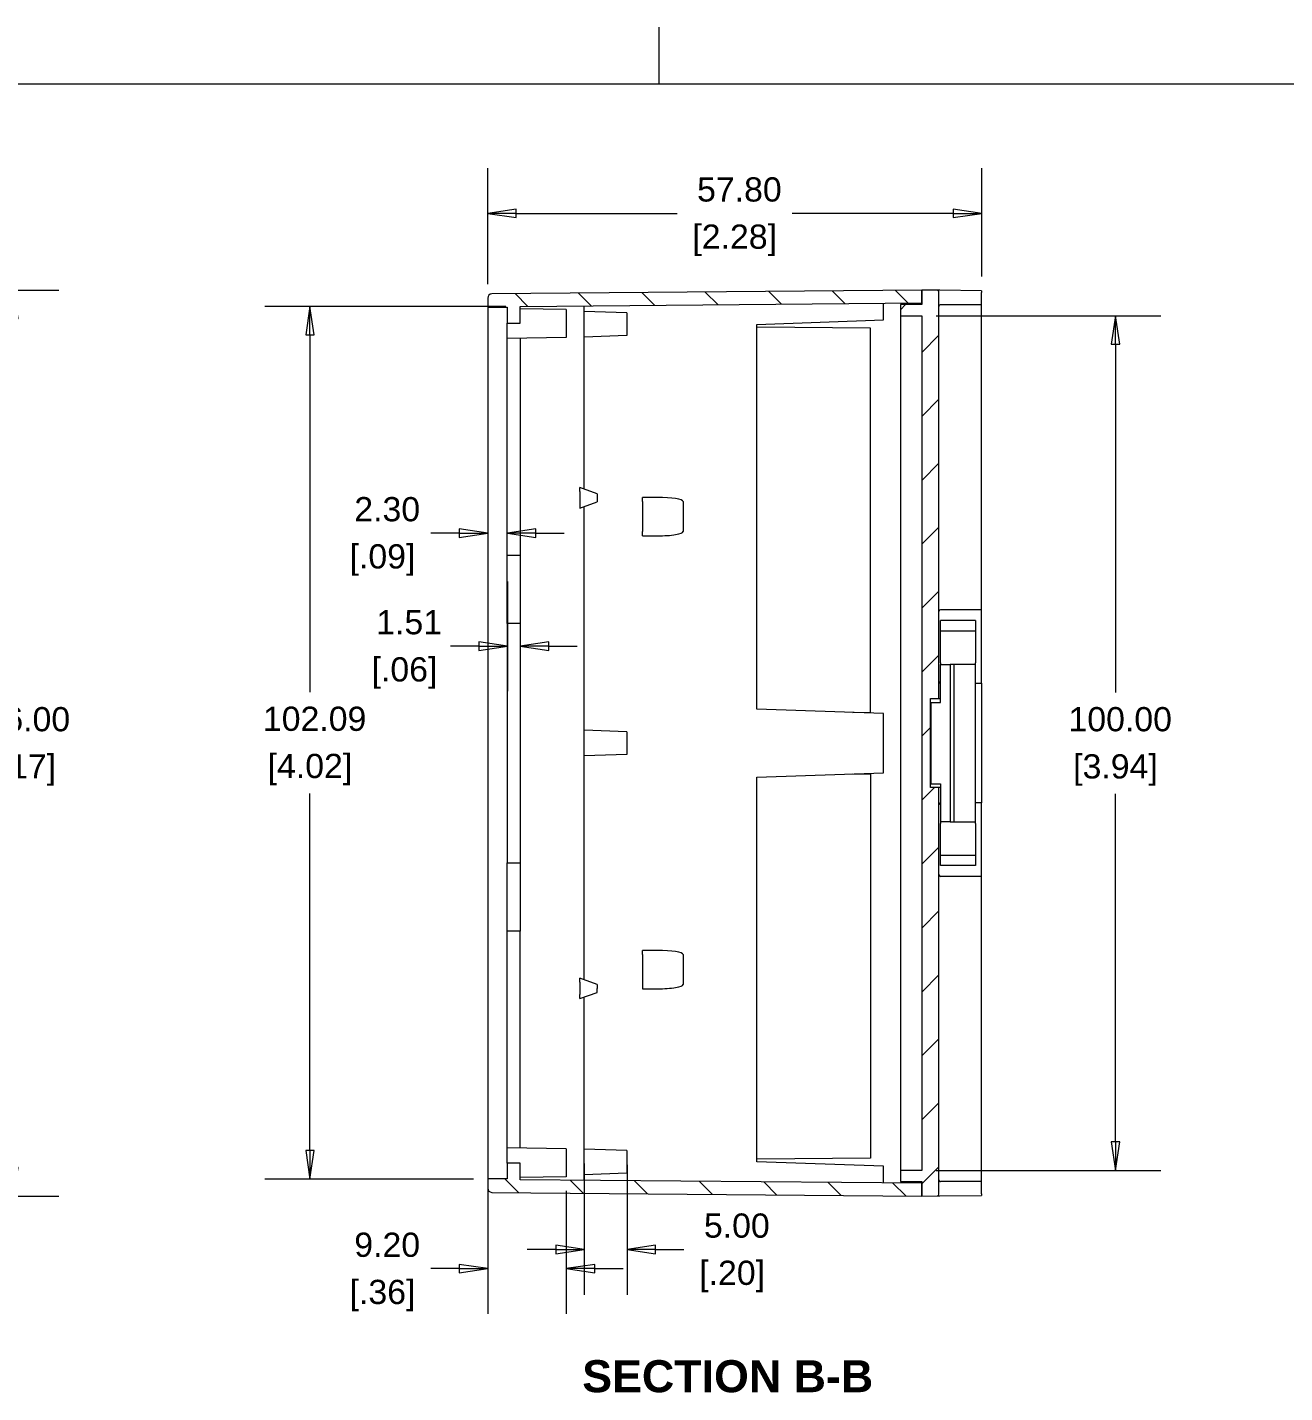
# Model space of a CAD drawing. Header units: millimetres. Extents: x 6 to 460, y 6 to 354.
# Drawn here: x 158.9 to 306, y 194.2 to 354 of the extents above; entities that cross this region are included whole.
import ezdxf

# ---------------------------------------------------------------- set-up
doc = ezdxf.new("R2010")
doc.units = ezdxf.units.MM
doc.header["$LTSCALE"] = 1.666667
doc.layers.get('0').update_dxf_attribs({"lineweight": 25})
for name, color, linetype, lineweight in [('Dimension (ANSI)', 7, 'Continuous', 9), ('Hatch (ANSI)', 7, 'Continuous', 9), ('Sketch Geometry (ANSI)', 7, 'Continuous', 9), ('Symbol (ANSI)', 7, 'Continuous', 9), ('Visible (ANSI)', 7, 'Continuous', 9)]:
    doc.layers.add(name, color=color, linetype=linetype, lineweight=lineweight)
doc.styles.add('Label Text (ANSI)', font='arialbd.ttf')
doc.styles.add('Note Text (ANSI)', font='arial.ttf')
doc.dimstyles.new('Default - mm_inch (ANSI)', dxfattribs={"dimscale": 1.666667, "dimtxt": 1.7, "dimasz": 2, "dimexe": 3.175, "dimexo": 1, "dimgap": 0.8, "dimtad": 0, "dimtih": 1, "dimtoh": 1, "dimrnd": 1e-08, "dimzin": 4, "dimdsep": 46, "dimtxsty": 'Note Text (ANSI)', "dimblk": 'Filled-1', "dimcen": 0.09, "dimdle": 10, "dimclrd": 256, "dimclre": 256, "dimclrt": 256, "dimadec": 1, "dimazin": 0, "dimtfac": 1.176471, "dimtofl": 0, "dimtmove": 0, "dimatfit": 3, "dimfxl": 1, "dimtolj": 1, "dimtzin": 0, "dimlwd": -1, "dimlwe": -1, "dimarcsym": 0})
pattern_1 = [(135.0002, (0, 0), (-3.74176, -3.74179), [])]

# ---------------------------------------------------------------- blocks, each defined once
blk = doc.blocks.new('Borders Hammond Border')
at = {"layer": 'Sketch Geometry (ANSI)'}
for p, q in [((139.7, 208.4), (139.7, 212.4)), ((271.9, 208.4), (7.5, 208.4))]:
    blk.add_line(p, q, dxfattribs=at)
blk = doc.blocks.new('Filled-1')
at = {"color": 0}
for p, q in [((0, 0), (-1, 0.15)), ((-1, 0.15), (-1, -0.15)), ((-1, 0), (0, 0)), ((-1, -0.15), (0, 0))]:
    blk.add_line(p, q, dxfattribs=at)
at = {"color": 0, "flags": 128}
blk.add_lwpolyline([(-1, -0.15), (0, 0), (-1, 0.15), (-1, -0.15)], dxfattribs=at)
at = {"color": 0}
blk.add_solid([(-1, -0.15), (0, 0), (-1, 0.15), (-1, -0.15)], dxfattribs=at)
blk = doc.blocks.new('*D34')
at = {"layer": 'Defpoints', "color": 0, "transparency": 16777216}
for p in [(270.58, 332.23), (270.58, 323.18), (212.78, 322.29)]:
    blk.add_point(p, dxfattribs=at)
at = {"layer": 'Dimension (ANSI)', "transparency": 16777216}
for p, q in [((212.78, 323.96), (212.78, 337.52)), ((270.58, 324.85), (270.58, 337.52)), ((216.11, 332.23), (234.93, 332.23)), ((267.24, 332.23), (248.42, 332.23))]:
    blk.add_line(p, q, dxfattribs=at)
at = {"layer": 'Dimension (ANSI)', "transparency": 16777216, "xscale": 3.333333333333333, "yscale": 3.333333333333333, "zscale": 3.333333333333333, "rotation": 180}
blk.add_blockref('Filled-1', (212.78, 332.23), dxfattribs=at)
at = {"layer": 'Dimension (ANSI)', "transparency": 16777216, "xscale": 3.333333333333333, "yscale": 3.333333333333333, "zscale": 3.333333333333333}
blk.add_blockref('Filled-1', (270.58, 332.23), dxfattribs=at)
at = {"layer": 'Dimension (ANSI)', "transparency": 16777216, "char_height": 2.833, "attachment_point": 5, "style": 'Note Text (ANSI)'}
for s, insert in [('\\A1; 57.80', (241.68, 335.01)), ('\\A1;[2.28]', (241.68, 329.08))]:
    blk.add_mtext(s, dxfattribs=dict(at, insert=insert))
blk = doc.blocks.new('*D35')
at = {"layer": 'Defpoints', "color": 0, "transparency": 16777216}
for p in [(131.23, 323.25), (131.23, 217.25), (157.32, 217.25)]:
    blk.add_point(p, dxfattribs=at)
at = {"layer": 'Dimension (ANSI)', "transparency": 16777216}
for p, q in [((132.89, 323.25), (162.61, 323.25)), ((157.32, 319.92), (157.32, 276.18)), ((157.32, 220.58), (157.32, 264.32)), ((132.89, 217.25), (162.61, 217.25))]:
    blk.add_line(p, q, dxfattribs=at)
at = {"layer": 'Dimension (ANSI)', "transparency": 16777216, "xscale": 3.333333333333333, "yscale": 3.333333333333333, "zscale": 3.333333333333333}
for p, rotation in [((157.32, 323.25), 90), ((157.32, 217.25), 270)]:
    blk.add_blockref('Filled-1', p, dxfattribs=dict(at, rotation=rotation))
at = {"layer": 'Dimension (ANSI)', "transparency": 16777216, "attachment_point": 5, "style": 'Note Text (ANSI)'}
for s, insert, char_height in [('\\A1; 106.00', (157.32, 273.03), 2.8333), ('\\A1;[4.17]', (157.32, 267.1), 2.833)]:
    blk.add_mtext(s, dxfattribs=dict(at, insert=insert, char_height=char_height))
blk = doc.blocks.new('*D37')
at = {"layer": 'Defpoints', "color": 0, "transparency": 16777216}
for p in [(215.08, 290.81), (216.58, 285.7), (215.08, 281.6)]:
    blk.add_point(p, dxfattribs=at)
at = {"layer": 'Dimension (ANSI)', "transparency": 16777216}
for p, q in [((215.08, 289.14), (215.08, 276.31)), ((216.58, 284.03), (216.58, 276.31)), ((211.74, 281.6), (208.41, 281.6)), ((219.92, 281.6), (223.25, 281.6))]:
    blk.add_line(p, q, dxfattribs=at)
at = {"layer": 'Dimension (ANSI)', "transparency": 16777216, "xscale": 3.333333333333333, "yscale": 3.333333333333333, "zscale": 3.333333333333333}
blk.add_blockref('Filled-1', (215.08, 281.6), dxfattribs=at)
at = {"layer": 'Dimension (ANSI)', "transparency": 16777216, "xscale": 3.333333333333333, "yscale": 3.333333333333333, "zscale": 3.333333333333333, "rotation": 180}
blk.add_blockref('Filled-1', (216.58, 281.6), dxfattribs=at)
at = {"layer": 'Dimension (ANSI)', "transparency": 16777216, "char_height": 2.833, "attachment_point": 5, "style": 'Note Text (ANSI)'}
for s, insert in [('\\A1; 1.51', (203.04, 284.38)), ('\\A1;[.06]', (203.04, 278.45))]:
    blk.add_mtext(s, dxfattribs=dict(at, insert=insert))
blk = doc.blocks.new('*D38')
at = {"layer": 'Defpoints', "color": 0, "transparency": 16777216}
for p in [(212.78, 321.25), (215.08, 317.62), (212.78, 294.82)]:
    blk.add_point(p, dxfattribs=at)
at = {"layer": 'Dimension (ANSI)', "transparency": 16777216}
for p, q in [((209.44, 294.82), (206.11, 294.82)), ((218.41, 294.82), (221.74, 294.82))]:
    blk.add_line(p, q, dxfattribs=at)
at = {"layer": 'Dimension (ANSI)', "transparency": 16777216, "xscale": 3.333333333333333, "yscale": 3.333333333333333, "zscale": 3.333333333333333}
blk.add_blockref('Filled-1', (212.78, 294.82), dxfattribs=at)
at = {"layer": 'Dimension (ANSI)', "transparency": 16777216, "xscale": 3.333333333333333, "yscale": 3.333333333333333, "zscale": 3.333333333333333, "rotation": 180}
blk.add_blockref('Filled-1', (215.08, 294.82), dxfattribs=at)
at = {"layer": 'Dimension (ANSI)', "transparency": 16777216, "char_height": 2.833, "attachment_point": 5, "style": 'Note Text (ANSI)'}
for s, insert in [('\\A1; 2.30', (200.47, 297.6)), ('\\A1;[.09]', (200.47, 291.67))]:
    blk.add_mtext(s, dxfattribs=dict(at, insert=insert))
blk = doc.blocks.new('*D39')
at = {"layer": 'Defpoints', "color": 0, "transparency": 16777216}
for p in [(224.08, 222.75), (229.08, 222.58), (229.08, 211)]:
    blk.add_point(p, dxfattribs=at)
at = {"layer": 'Dimension (ANSI)', "transparency": 16777216}
for p, q in [((224.08, 221.08), (224.08, 205.71)), ((229.08, 220.91), (229.08, 205.71)), ((220.74, 211), (217.41, 211)), ((232.41, 211), (235.74, 211))]:
    blk.add_line(p, q, dxfattribs=at)
at = {"layer": 'Dimension (ANSI)', "transparency": 16777216, "xscale": 3.333333333333333, "yscale": 3.333333333333333, "zscale": 3.333333333333333}
blk.add_blockref('Filled-1', (224.08, 211), dxfattribs=at)
at = {"layer": 'Dimension (ANSI)', "transparency": 16777216, "xscale": 3.333333333333333, "yscale": 3.333333333333333, "zscale": 3.333333333333333, "rotation": 180}
blk.add_blockref('Filled-1', (229.08, 211), dxfattribs=at)
at = {"layer": 'Dimension (ANSI)', "transparency": 16777216, "char_height": 2.833, "attachment_point": 5, "style": 'Note Text (ANSI)'}
for s, insert in [('\\A1; 5.00', (241.38, 213.78)), ('\\A1;[.20]', (241.38, 207.85))]:
    blk.add_mtext(s, dxfattribs=dict(at, insert=insert))
blk = doc.blocks.new('*D40')
at = {"layer": 'Defpoints', "color": 0, "transparency": 16777216}
for p in [(212.78, 322.31), (221.98, 219.52), (221.98, 208.76)]:
    blk.add_point(p, dxfattribs=at)
at = {"layer": 'Dimension (ANSI)', "transparency": 16777216}
for p, q in [((212.78, 320.65), (212.78, 203.47)), ((221.98, 217.85), (221.98, 203.47)), ((209.44, 208.76), (206.11, 208.76)), ((225.31, 208.76), (228.64, 208.76))]:
    blk.add_line(p, q, dxfattribs=at)
at = {"layer": 'Dimension (ANSI)', "transparency": 16777216, "xscale": 3.333333333333333, "yscale": 3.333333333333333, "zscale": 3.333333333333333}
blk.add_blockref('Filled-1', (212.78, 208.76), dxfattribs=at)
at = {"layer": 'Dimension (ANSI)', "transparency": 16777216, "xscale": 3.333333333333333, "yscale": 3.333333333333333, "zscale": 3.333333333333333, "rotation": 180}
blk.add_blockref('Filled-1', (221.98, 208.76), dxfattribs=at)
at = {"layer": 'Dimension (ANSI)', "transparency": 16777216, "char_height": 2.833, "attachment_point": 5, "style": 'Note Text (ANSI)'}
for s, insert in [('\\A1; 9.20', (200.47, 211.54)), ('\\A1;[.36]', (200.47, 205.61))]:
    blk.add_mtext(s, dxfattribs=dict(at, insert=insert))
blk = doc.blocks.new('*D41')
at = {"layer": 'Defpoints', "color": 0, "transparency": 16777216}
for p in [(263.58, 320.25), (263.58, 220.25), (286.24, 220.25)]:
    blk.add_point(p, dxfattribs=at)
at = {"layer": 'Dimension (ANSI)', "transparency": 16777216}
for p, q in [((265.24, 320.25), (291.54, 320.25)), ((286.24, 316.92), (286.24, 276.18)), ((286.24, 223.58), (286.24, 264.32)), ((265.24, 220.25), (291.54, 220.25))]:
    blk.add_line(p, q, dxfattribs=at)
at = {"layer": 'Dimension (ANSI)', "transparency": 16777216, "xscale": 3.333333333333333, "yscale": 3.333333333333333, "zscale": 3.333333333333333}
for p, rotation in [((286.24, 320.25), 90), ((286.24, 220.25), 270)]:
    blk.add_blockref('Filled-1', p, dxfattribs=dict(at, rotation=rotation))
at = {"layer": 'Dimension (ANSI)', "transparency": 16777216, "attachment_point": 5, "style": 'Note Text (ANSI)'}
for s, insert, char_height in [('\\A1; 100.00', (286.24, 273.03), 2.8333), ('\\A1;[3.94]', (286.24, 267.1), 2.833)]:
    blk.add_mtext(s, dxfattribs=dict(at, insert=insert, char_height=char_height))
blk = doc.blocks.new('*D42')
at = {"layer": 'Defpoints', "color": 0, "transparency": 16777216}
for p in [(216.58, 321.34), (191.98, 219.25), (212.78, 219.25)]:
    blk.add_point(p, dxfattribs=at)
at = {"layer": 'Dimension (ANSI)', "transparency": 16777216}
for p, q in [((214.92, 321.34), (186.69, 321.34)), ((191.98, 318.01), (191.98, 276.23)), ((191.98, 222.58), (191.98, 264.37)), ((211.11, 219.25), (186.69, 219.25))]:
    blk.add_line(p, q, dxfattribs=at)
at = {"layer": 'Dimension (ANSI)', "transparency": 16777216, "xscale": 3.333333333333333, "yscale": 3.333333333333333, "zscale": 3.333333333333333}
for p, rotation in [((191.98, 321.34), 90), ((191.98, 219.25), 270)]:
    blk.add_blockref('Filled-1', p, dxfattribs=dict(at, rotation=rotation))
at = {"layer": 'Dimension (ANSI)', "transparency": 16777216, "attachment_point": 5, "style": 'Note Text (ANSI)'}
for s, insert, char_height in [('\\A1; 102.09', (191.98, 273.08), 2.8333), ('\\A1;[4.02]', (191.98, 267.15), 2.833)]:
    blk.add_mtext(s, dxfattribs=dict(at, insert=insert, char_height=char_height))

msp = doc.modelspace()

# ---------------------------------------------------------------- hatches: boundary and pattern name
at = {"layer": 'Hatch (ANSI)'}
h = msp.add_hatch(dxfattribs=at)
h.set_pattern_fill('ANSI31', color=256, scale=42.333333, angle=90.00021, style=0)
h.set_pattern_definition(pattern_1)
edge = h.paths.add_edge_path()
edge.add_line((263.576, 321.751), (263.576, 323.251))
edge.add_line((263.576, 323.251), (213.271, 322.812))
edge.add_ellipse((213.276, 322.312), major_axis=(-0.5, -0.004), ratio=1, start_angle=270, end_angle=359.49998)
edge.add_line((212.776, 322.312), (212.776, 321.251))
edge.add_line((212.776, 321.251), (215.076, 321.251))
edge.add_line((215.076, 321.251), (215.076, 319.401))
edge.add_line((215.076, 319.401), (216.583, 319.401))
edge.add_line((216.583, 319.401), (216.583, 321.341))
edge.add_line((216.583, 321.341), (263.576, 321.751))
h = msp.add_hatch(dxfattribs=at)
h.set_pattern_fill('ANSI31', color=256, scale=42.333333, style=0)
h.set_pattern_definition([(45, (0, 0), (-3.741773, 3.741773), [])])
edge = h.paths.add_edge_path()
edge.add_line((261.076, 321.551), (261.076, 320.251))
edge.add_line((261.076, 320.251), (263.576, 320.251))
edge.add_line((263.576, 320.251), (263.576, 220.251))
edge.add_line((263.576, 220.251), (261.076, 220.251))
edge.add_line((261.076, 220.251), (261.076, 218.951))
edge.add_line((261.076, 218.951), (263.576, 218.951))
edge.add_line((263.576, 218.951), (263.576, 218.751))
edge.add_line((263.576, 218.751), (263.576, 217.251))
edge.add_line((263.576, 217.251), (265.377, 217.269))
edge.add_ellipse((265.376, 217.469), major_axis=(0.2, 0.002), ratio=1, start_angle=270, end_angle=359.44)
edge.add_line((265.576, 217.469), (265.576, 265.051))
edge.add_line((265.576, 265.051), (264.576, 265.051))
edge.add_line((264.576, 265.051), (264.576, 275.451))
edge.add_line((264.576, 275.451), (265.576, 275.451))
edge.add_line((265.576, 275.451), (265.576, 323.033))
edge.add_ellipse((265.376, 323.033), major_axis=(0, 0.2), ratio=1, start_angle=270, end_angle=359.44)
edge.add_line((265.377, 323.233), (263.576, 323.251))
edge.add_line((263.576, 323.251), (263.576, 321.751))
edge.add_line((263.576, 321.751), (263.576, 321.551))
edge.add_line((263.576, 321.551), (261.076, 321.551))
h = msp.add_hatch(dxfattribs=at)
h.set_pattern_fill('ANSI31', color=256, scale=42.333333, angle=90.00021, style=0)
h.set_pattern_definition(pattern_1)
edge = h.paths.add_edge_path()
edge.add_line((213.271, 217.69), (263.576, 217.251))
edge.add_line((263.576, 217.251), (263.576, 218.751))
edge.add_line((263.576, 218.751), (216.583, 219.161))
edge.add_line((216.583, 219.161), (216.583, 221.101))
edge.add_line((216.583, 221.101), (215.076, 221.101))
edge.add_line((215.076, 221.101), (215.076, 219.251))
edge.add_line((215.076, 219.251), (212.776, 219.251))
edge.add_line((212.776, 219.251), (212.776, 218.19))
edge.add_ellipse((213.276, 218.19), major_axis=(0, -0.5), ratio=1, start_angle=270, end_angle=359.49998)

# ---------------------------------------------------------------- linework, layer by layer
at = {"layer": 'Visible (ANSI)'}
for p, q in [((263.576, 323.251), (213.271, 322.812)), ((265.377, 323.233), (263.576, 323.251)), ((263.576, 323.251), (263.576, 321.551)), ((263.576, 321.751), (263.576, 323.251)), ((265.67, 323.231), (265.377, 323.233)), ((265.576, 275.451), (265.576, 323.033)), ((270.576, 323.183), (265.67, 323.231)), ((270.576, 323.183), (270.576, 322.983)), ((270.576, 321.551), (270.576, 322.983)), ((212.776, 322.312), (212.776, 321.251)), ((212.776, 321.251), (215.076, 321.251)), ((212.776, 321.251), (212.776, 219.251)), ((215.076, 321.251), (215.076, 319.401)), ((216.583, 321.341), (263.576, 321.751)), ((216.583, 319.401), (216.583, 321.341)), ((224.076, 299.969), (224.076, 321.406)), ((259.076, 319.758), (259.076, 321.712)), ((261.076, 321.551), (261.076, 320.251)), ((263.576, 321.551), (261.076, 321.551)), ((265.776, 321.551), (270.576, 321.551)), ((270.576, 321.351), (270.576, 321.551)), ((270.576, 285.851), (270.576, 321.351)), ((221.976, 320.981), (216.583, 321.075)), ((221.976, 320.981), (221.976, 317.721)), ((229.076, 320.576), (224.076, 320.751)), ((229.076, 320.576), (229.076, 317.926)), ((244.276, 319.241), (259.076, 319.758)), ((261.076, 320.251), (263.576, 320.251)), ((261.076, 320.251), (261.076, 220.251)), ((263.576, 320.251), (263.576, 220.251)), ((215.076, 319.401), (216.583, 319.401)), ((215.076, 317.601), (215.076, 319.401)), ((229.076, 317.926), (224.076, 317.751)), ((244.276, 274.241), (244.276, 319.241)), ((257.576, 318.807), (244.276, 318.923)), ((257.576, 273.867), (257.576, 318.807)), ((221.976, 317.721), (215.076, 317.601)), ((215.076, 292.251), (215.076, 317.601)), ((216.583, 317.627), (216.583, 292.251)), ((225.576, 299.423), (223.576, 300.151)), ((223.576, 299.681), (223.576, 300.151)), ((223.576, 299.681), (223.576, 298.221)), ((225.576, 299.423), (225.576, 298.953)), ((225.576, 298.949), (225.576, 298.953)), ((225.576, 298.949), (225.576, 298.479)), ((232.62, 299.001), (230.876, 299.001)), ((230.876, 298.501), (230.876, 299.001)), ((223.576, 297.751), (225.576, 298.479)), ((223.576, 298.221), (223.576, 297.751)), ((224.076, 242.569), (224.076, 297.933)), ((230.876, 298.501), (230.876, 295.001)), ((235.649, 298.501), (235.649, 295.001)), ((230.876, 294.501), (230.876, 295.001)), ((230.876, 294.501), (232.62, 294.501)), ((215.076, 290.805), (215.076, 292.251)), ((215.076, 292.251), (216.583, 292.251)), ((215.076, 285.697), (215.076, 290.805)), ((216.583, 292.251), (216.583, 290.805)), ((216.583, 290.805), (216.583, 285.697)), ((215.076, 284.251), (215.076, 285.697)), ((216.583, 285.697), (216.583, 284.251)), ((270.576, 285.851), (265.776, 285.851)), ((265.776, 284.099), (265.776, 284.589)), ((269.876, 284.589), (265.776, 284.589)), ((269.876, 284.589), (269.876, 284.099)), ((270.576, 277.251), (270.576, 285.851)), ((215.076, 284.251), (215.076, 256.251)), ((216.583, 284.251), (215.076, 284.251)), ((216.583, 284.251), (216.583, 256.251)), ((265.776, 283.4), (265.776, 284.099)), ((265.776, 279.65), (265.776, 283.4)), ((265.776, 283.4), (269.876, 283.4)), ((269.876, 284.099), (269.876, 283.4)), ((269.876, 283.4), (269.876, 279.65)), ((265.776, 279.65), (265.776, 279.451)), ((269.876, 279.451), (269.876, 279.65)), ((265.776, 279.451), (266.876, 279.451)), ((265.776, 275.001), (265.776, 279.451)), ((266.876, 279.451), (266.876, 261.051)), ((267.304, 279.451), (266.876, 279.451)), ((267.304, 279.451), (267.304, 261.051)), ((269.876, 279.451), (267.304, 279.451)), ((269.876, 261.051), (269.876, 279.451)), ((269.876, 277.251), (270.576, 277.251)), ((270.576, 277.251), (270.576, 263.251)), ((264.576, 265.051), (264.576, 275.451)), ((264.576, 275.451), (265.576, 275.451)), ((264.676, 275.001), (265.776, 275.001)), ((264.676, 265.501), (264.676, 275.001)), ((265.576, 275.451), (265.776, 275.451)), ((259.076, 273.724), (244.276, 274.241)), ((255.502, 273.849), (257.576, 273.867)), ((259.076, 266.778), (259.076, 273.724)), ((229.076, 271.576), (224.076, 271.751)), ((229.076, 271.576), (229.076, 268.926)), ((229.076, 268.926), (224.076, 268.751)), ((244.276, 266.261), (259.076, 266.778)), ((244.276, 221.261), (244.276, 266.261)), ((255.503, 266.653), (257.576, 266.635)), ((257.576, 266.635), (257.576, 221.695)), ((264.676, 265.501), (265.776, 265.501)), ((265.776, 265.501), (265.776, 261.051)), ((265.576, 265.051), (264.576, 265.051)), ((265.576, 217.469), (265.576, 265.051)), ((265.776, 265.051), (265.576, 265.051)), ((270.576, 263.251), (269.876, 263.251)), ((270.576, 254.651), (270.576, 263.251)), ((265.776, 261.051), (265.776, 260.852)), ((266.876, 261.051), (265.776, 261.051)), ((265.776, 257.102), (265.776, 260.852)), ((266.876, 261.051), (267.304, 261.051)), ((267.304, 261.051), (269.876, 261.051)), ((269.876, 260.852), (269.876, 261.051)), ((269.876, 260.852), (269.876, 257.102)), ((215.076, 254.805), (215.076, 256.251)), ((215.076, 256.251), (216.583, 256.251)), ((216.583, 256.251), (216.583, 254.805)), ((265.776, 256.403), (265.776, 257.102)), ((269.876, 257.102), (265.776, 257.102)), ((265.776, 255.913), (265.776, 256.403)), ((269.876, 255.913), (265.776, 255.913)), ((269.876, 257.102), (269.876, 256.403)), ((269.876, 256.403), (269.876, 255.913)), ((215.076, 249.697), (215.076, 254.805)), ((216.583, 254.805), (216.583, 249.697)), ((270.576, 254.651), (265.776, 254.651)), ((270.576, 219.151), (270.576, 254.651)), ((215.076, 248.251), (215.076, 249.697)), ((216.583, 249.697), (216.583, 248.251)), ((215.076, 222.901), (215.076, 248.251)), ((216.583, 248.251), (215.076, 248.251)), ((216.583, 222.875), (216.583, 248.251)), ((232.62, 246.001), (230.876, 246.001)), ((230.876, 245.501), (230.876, 246.001)), ((230.876, 245.501), (230.876, 242.001)), ((235.649, 245.501), (235.649, 242.001)), ((225.576, 242.023), (223.576, 242.751)), ((223.576, 242.281), (223.576, 242.751)), ((223.576, 242.281), (223.576, 240.821)), ((225.576, 242.023), (225.576, 241.551)), ((225.576, 241.079), (225.576, 241.551)), ((230.876, 242.001), (230.876, 241.501)), ((230.876, 241.501), (232.62, 241.501)), ((223.576, 240.351), (225.576, 241.079)), ((223.576, 240.351), (223.576, 240.821)), ((224.076, 219.096), (224.076, 240.533)), ((215.076, 221.101), (215.076, 222.901)), ((221.976, 222.781), (215.076, 222.901)), ((221.976, 222.781), (221.976, 219.521)), ((229.076, 222.576), (224.076, 222.751)), ((229.076, 222.576), (229.076, 219.926)), ((216.583, 221.101), (215.076, 221.101)), ((215.076, 221.101), (215.076, 219.251)), ((216.583, 219.161), (216.583, 221.101)), ((257.576, 221.695), (244.276, 221.579)), ((259.076, 220.744), (244.276, 221.261)), ((259.076, 218.79), (259.076, 220.744)), ((215.076, 219.251), (212.776, 219.251)), ((212.776, 219.251), (212.776, 218.19)), ((221.976, 219.521), (216.583, 219.427)), ((263.576, 218.751), (216.583, 219.161)), ((229.076, 219.926), (224.076, 219.751)), ((263.576, 220.251), (261.076, 220.251)), ((261.076, 220.251), (261.076, 218.951)), ((261.076, 218.951), (263.576, 218.951)), ((263.576, 218.951), (263.576, 217.251)), ((270.576, 218.951), (265.776, 218.951)), ((270.576, 218.951), (270.576, 219.151)), ((270.576, 217.519), (270.576, 218.951)), ((213.271, 217.69), (263.576, 217.251)), ((263.576, 217.251), (263.576, 218.751)), ((263.576, 217.251), (265.377, 217.269)), ((265.377, 217.269), (265.67, 217.271)), ((265.67, 217.271), (270.576, 217.319)), ((270.576, 217.519), (270.576, 217.319))]:
    msp.add_line(p, q, dxfattribs=at)
for centre, radius, start, end in [((213.276, 322.312), 0.5, 90.49999, 179.99997), ((265.376, 323.033), 0.2, 0, 89.44), ((265.776, 321.351), 0.2, 105.64225, 180), ((265.776, 285.651), 0.2, 90, 180), ((265.776, 277.451), 0.2, 180, 270), ((265.776, 263.051), 0.2, 90, 180), ((265.776, 254.851), 0.2, 180, 270), ((265.776, 219.151), 0.2, 180, 254.35775), ((213.276, 218.19), 0.5, 180.00003, 269.50001), ((265.376, 217.469), 0.2, 270.56, 0)]:
    msp.add_arc(centre, radius, start, end, dxfattribs=at)
for centre, major_axis, ratio, start_param, end_param in [((265.775, 321.336), (0, 0.215), 0.9629571, 0.0005625, 0.2638449), ((232.62, 298.501), (-3.029, 0), 0.1650539, 3.1415927, 4.712389), ((232.62, 295.001), (-3.029, 0), 0.1650539, 1.5707963, 3.1415927), ((232.62, 245.501), (-3.029, 0), 0.1650539, 3.1415927, 4.712389), ((232.62, 242.001), (-3.029, 0), 0.1650539, 1.5707963, 3.1415927), ((265.775, 219.166), (0, -0.215), 0.9629571, 6.0193404, 6.2826229)]:
    msp.add_ellipse(centre, major_axis=major_axis, ratio=ratio, start_param=start_param, end_param=end_param, dxfattribs=at)
msp.add_open_spline([(212.776, 322.292), (212.776, 322.298), (212.776, 322.303), (212.776, 322.309), (212.776, 322.31), (212.776, 322.311), (212.776, 322.312), (212.776, 322.312), (212.776, 322.312), (212.776, 322.312)], degree=3, knots=[0, 0, 0, 0, 0.0032546776, 0.0032546776, 0.0048396315, 0.0048396315, 0.0056718137, 0.0056718137, 0.005739607, 0.005739607, 0.005739607, 0.005739607], dxfattribs=at)

# ---------------------------------------------------------------- block references
at = {"xscale": 1.666666666666667, "yscale": 1.666666666666667, "zscale": 1.666666666666667}
msp.add_blockref('Borders Hammond Border', (0, 0), dxfattribs=at)

# ---------------------------------------------------------------- texts
at = {"layer": 'Symbol (ANSI)', "insert": (223.839, 194.248), "char_height": 3.75, "attachment_point": 7, "style": 'Label Text (ANSI)'}
msp.add_mtext('SECTION B-B', dxfattribs=at)

# ---------------------------------------------------------------- dimensions: what is measured, and where the dimension line sits
at = {"layer": 'Dimension (ANSI)'}
for base, p1, p2, angle, text, override, picture, middle in [((270.576, 332.226), (212.776, 322.292), (270.576, 323.183), 180, ' <>\\X[2.28]', {"dimgap": 0.8, "dimtih": 0, "dimtoh": 0, "dimdec": 2, "dimpost": '\\X', "dimtol": 0, "dimlim": 0, "dimtp": 0, "dimtm": 0, "dimtdec": 2, "dimatfit": 1}, '*D34', (241.676, 332.226)), ((157.318, 217.251), (131.228, 323.251), (131.228, 217.251), 90, ' <>\\X[4.17]', {"dimgap": 0.8, "dimdec": 2, "dimpost": '\\X', "dimtol": 0, "dimlim": 0, "dimtp": 0, "dimtm": 0, "dimtdec": 2, "dimatfit": 1}, '*D35', (157.318, 270.251)), ((191.978, 219.251), (216.583, 321.341), (212.776, 219.251), 90, ' <>\\X[4.02]', {"dimgap": 0.8, "dimdec": 2, "dimpost": '\\X', "dimtol": 0, "dimlim": 0, "dimtp": 0, "dimtm": 0, "dimtdec": 2, "dimatfit": 1}, '*D42', (191.978, 270.296)), ((221.976, 208.763), (212.776, 322.312), (221.976, 219.521), 180, ' <>\\X[.36]', {"dimgap": 0.8, "dimtih": 0, "dimtoh": 0, "dimdec": 2, "dimpost": '\\X', "dimtol": 0, "dimlim": 0, "dimtp": 0, "dimtm": 0, "dimtdec": 2, "dimatfit": 1}, '*D40', (200.469, 208.763)), ((212.776, 294.819), (215.076, 317.619), (212.776, 321.251), 180, ' <>\\X[.09]', {"dimgap": 0.8, "dimtih": 0, "dimtoh": 0, "dimdec": 2, "dimpost": '\\X', "dimse1": 1, "dimse2": 1, "dimtol": 0, "dimlim": 0, "dimtp": 0, "dimtm": 0, "dimtdec": 2, "dimatfit": 1}, '*D38', (200.469, 294.819)), ((286.245, 220.251), (263.576, 320.251), (263.576, 220.251), 90, ' <>\\X[3.94]', {"dimgap": 0.8, "dimdec": 2, "dimpost": '\\X', "dimtol": 0, "dimlim": 0, "dimtp": 0, "dimtm": 0, "dimtdec": 2, "dimatfit": 1}, '*D41', (286.245, 270.251)), ((215.076, 281.599), (216.583, 285.697), (215.076, 290.805), 180, ' <>\\X[.06]', {"dimgap": 0.8, "dimtih": 0, "dimtoh": 0, "dimdec": 2, "dimpost": '\\X', "dimtol": 0, "dimlim": 0, "dimtp": 0, "dimtm": 0, "dimtdec": 2, "dimatfit": 1}, '*D37', (203.037, 281.599)), ((229.076, 211.002), (224.076, 222.751), (229.076, 222.576), 180, ' <>\\X[.20]', {"dimgap": 0.8, "dimtih": 0, "dimtoh": 0, "dimdec": 2, "dimpost": '\\X', "dimtol": 0, "dimlim": 0, "dimtp": 0, "dimtm": 0, "dimtdec": 2, "dimatfit": 1}, '*D39', (241.383, 211.002))]:
    dim = msp.add_linear_dim(base=base, p1=p1, p2=p2, angle=angle, text=text, dimstyle='Default - mm_inch (ANSI)', override=override, dxfattribs=at)
    dim.commit()
    dim.dimension.update_dxf_attribs({"geometry": picture, "text_midpoint": middle, "dimtype": 160})

doc.saveas('drawing.dxf')
